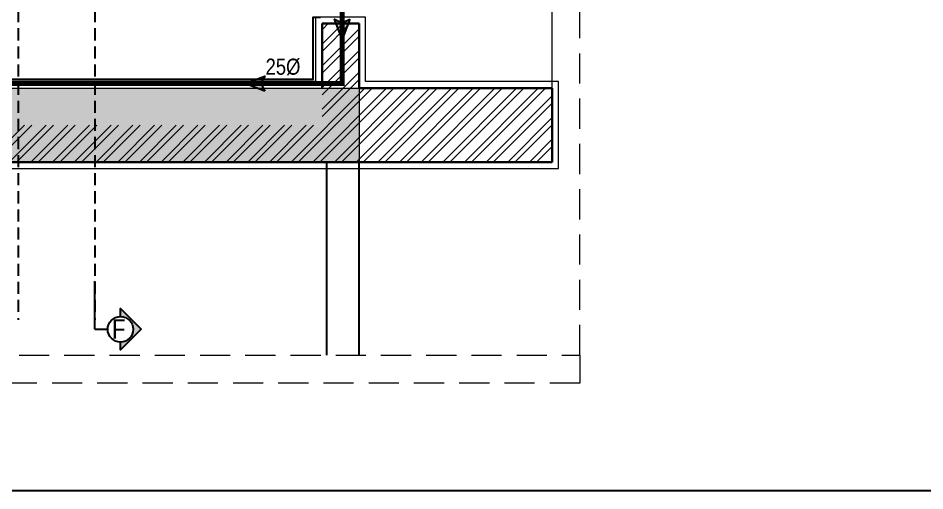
# Model space of a CAD drawing. Header units: inches. Extents: x 853900 to 962947, y 469960 to 560972.
# Drawn here: x 932219 to 935037, y 470812 to 472281 of the extents above; entities that cross this region are included whole.
import ezdxf
from ezdxf.enums import TextEntityAlignment as Align

# ---------------------------------------------------------------- set-up
doc = ezdxf.new("R2010")
doc.units = ezdxf.units.IN
doc.header["$LTSCALE"] = 750
for name, pattern in [('CENTER', [2, 1.25, -0.25, 0.25, -0.25]), ('DASHED2', [0.375, 0.25, -0.125]), ('HIDDEN', [0.375, 0.25, -0.125])]:
    doc.linetypes.add(name, pattern=pattern)
doc.layers.get('0').update_dxf_attribs({"color": 8})
doc.layers.get('Defpoints').update_dxf_attribs({"color": 8})
for name, color, linetype, lineweight in [('a-Hatch-Wall-HM', 253, 'Continuous', 9), ('COLUMN', 8, 'Continuous', 13), ('ELE-04-MSA', 8, 'Continuous', 15), ('g-cen-sym', 8, 'Continuous', 25), ('PLASTER', 8, 'Continuous', 9), ('SECTION LINE', 8, 'CENTER', 9), ('SHEET', 8, 'Continuous', 13), ('WALL-MSA', 8, 'Continuous', 30)]:
    doc.layers.add(name, color=color, linetype=linetype, lineweight=lineweight)
for name, color, linetype in [('ELE-02-MSA', 8, 'Continuous'), ('P_DOMESTIC GRAVITY PIPE', 3, 'Continuous'), ('R.C.C HATCH-MSA', 253, 'Continuous'), ('TILE SECTION', 8, 'Continuous')]:
    doc.layers.add(name, color=color, linetype=linetype)
doc.styles.add('PLUMBING TEXT', font='ARIALN.TTF')
doc.styles.add('SWINS', font='swissc.ttf')

# ---------------------------------------------------------------- blocks, each defined once
blk = doc.blocks.new('sec')
at = {"layer": 'g-cen-sym'}
h = blk.add_hatch(color=256, dxfattribs=at)
h.paths.add_polyline_path([(2.73e-14, 537.5273218287452), (-107.956475941309, 429.5708458874361), (-107.956475941309, 399.1607016395453, -0.2062306983916904), (2.730000000001706e-14, 445.6665243379758, -0.4142135623730596), (148.5555081145527, 297.1110162260618), (240.4163056053222, 297.1110162260618)])
h.paths.add_polyline_path([(-107.956475941309, 399.1607016395454), (-107.956475941309, 429.5708458874361), (-138.1869732997017, 399.3403485290693), (-138.1869732997017, 351.6371512499004, -0.09565303018648871)])
h.paths.add_polyline_path([(-138.1869732997017, 399.3403485290693), (-168.4174706606815, 369.1098511680636), (-168.4174706606815, 297.1110162260618), (-148.5555081119139, 297.1110162260618, -0.09423427136048851), (-138.1869732997017, 351.6371512499004)])
h.paths.add_polyline_path([(-168.4174706580426, 369.1098511680636), (-204.6941080129084, 332.8332138158367), (-204.6941080129084, 297.1110162260618), (-168.4174706606815, 297.1110162260618)])
h.paths.add_polyline_path([(-204.6941080129084, 332.8332138158367), (-240.4163056027092, 297.1110162260618), (-204.6941080129084, 297.1110162260618)])
for q in [(2.73e-14, 148.5555081130354), (-561.6378324203346, 0)]:
    blk.add_line((0, 0), q, dxfattribs=at)
blk.add_lwpolyline([(-148.5555081119139, 297.1110162260618), (-240.4163056027092, 297.1110162260618), (2.73e-14, 537.5273218287452), (240.4163056053222, 297.1110162260618), (148.5555081145527, 297.1110162260618)], dxfattribs=at)
blk.add_circle((2.73e-14, 297.1110162260618), 148.5555081130354, dxfattribs=at)
blk = doc.blocks.new('ARR')
at = {"ltscale": 0.025}
h = blk.add_hatch(color=256, dxfattribs=at)
edge = h.paths.add_edge_path()
edge.add_line((248.5438484465703, 93.94263017456979), (-2.328306436538696e-08, -1.164153218269348e-08))
edge.add_line((0, 0), (248.5438484698534, -93.94263018621132))
edge.add_line((248.5438484465703, -93.94263019785285), (199.9999999767169, -1.164153218269348e-08))
edge.add_line((200, 0), (248.5438484698534, 93.94263018621132))
at = {"color": 7, "linetype": 'Continuous', "ltscale": 0.025}
blk.add_lwpolyline([(248.5438484465703, 93.94263017456979), (0, 0), (248.5438484465703, -93.94263019785285), (200, 0)], close=True, dxfattribs=at)

msp = doc.modelspace()

# ---------------------------------------------------------------- hatches: boundary and pattern name
at = {"layer": 'a-Hatch-Wall-HM'}
h = msp.add_hatch(dxfattribs=at)
h.set_pattern_fill('ANSI32', color=256, scale=5)
h.set_pattern_definition([(45, (17259.33578649792, -44913.84151532513), (-33.67596045400933, 33.67596045400933), []), (45, (17281.78643649793, -44913.84151532513), (-33.67596045400933, 33.67596045400933), [])])
h.paths.add_polyline_path([(933878.6818999669, 472063.723450258), (933878.6818999669, 471833.723450258), (928592.381900098, 471833.723450258), (928592.381900098, 471759.7234502277), (928362.3819001282, 471759.7234502277), (928362.3819001282, 472633.723450258), (928477.3819000144, 472633.723450258), (928477.3819000144, 471948.723450258), (933163.6818998479, 471948.723450258), (933163.6818998479, 472263.7234502205), (933278.6818999618, 472263.7234502258), (933278.6818999618, 472063.723450198)])
at = {"layer": 'R.C.C HATCH-MSA'}
h = msp.add_hatch(color=256, dxfattribs=at)
h.dxf.hatch_style = 1
h.paths.add_polyline_path([(933278.6818997432, 472063.7234502162), (933278.6818997432, 471833.7234502148), (931683.2818997577, 471833.7234502148), (931683.2818997577, 472063.7234502162)])
h.paths.add_polyline_path([(928362.3819000181, 474311.6234501895), (928362.3819000181, 474081.6234501881), (929562.3819000171, 474081.6234501881), (929562.3819000171, 474311.6234501895)])

# ---------------------------------------------------------------- linework, layer by layer
at = {"layer": 'COLUMN'}
msp.add_lwpolyline([(933278.6818997432, 472063.7234502162), (933278.6818997432, 471833.7234502148), (931683.2818997577, 471833.7234502148), (931683.2818997577, 472063.7234502162)], close=True, dxfattribs=at)
at = {"layer": 'Defpoints', "color": 14}
msp.add_lwpolyline([(942287.3819001282, 470812.2796530619), (927787.3819001282, 470812.2796530619), (927787.3819001282, 482672.2796530619), (942287.3819001282, 482672.2796530619)], close=True, dxfattribs=at)
at = {"layer": 'ELE-02-MSA'}
for p, q in [((933178.6818999846, 471233.7924452609), (933178.6818999692, 471833.723450203)), ((933278.6818999846, 471233.7924452609), (933278.6818999692, 471833.723450206))]:
    msp.add_line(p, q, dxfattribs=at)
at = {"layer": 'ELE-04-MSA'}
msp.add_line((933878.6818999553, 472063.723450258), (933878.6818997508, 474081.6234502406), dxfattribs=at)
at = {"layer": 'g-cen-sym', "linetype": 'DASHED2', "ltscale": 0.2}
for p, q in [((932218.833313769, 474555.4579835801, 3.474932239242833e-07), (932218.833313769, 471343.8155891946, 3.474932239242833e-07)), ((932457.6957311884, 474555.4579835801, 3.474932239242833e-07), (932457.6957311884, 471343.8155891946, 3.474932239242833e-07))]:
    msp.add_line(p, q, dxfattribs=at)
at = {"layer": 'P_DOMESTIC GRAVITY PIPE', "const_width": 15}
msp.add_lwpolyline([(933226.0817409137, 473886.0227689745), (933226.0817409137, 472077.5529257572), (931670.9872605719, 472077.5529257572), (931670.9872605719, 471921.3141534)], dxfattribs=at)
at = {"layer": 'PLASTER'}
msp.add_lwpolyline([(928497.3819001282, 471968.723450258), (928497.3819001282, 472653.723450258), (928342.3819001282, 472653.723450258), (928342.3819001282, 471739.7234502277), (928612.381900098, 471739.7234502277), (928612.381900098, 471813.723450258), (931683.2818997577, 471813.723450258), (933278.6818997432, 471813.7234502148), (933898.6818999669, 471813.7234502594), (933898.6818999669, 472083.7234502599), (933298.6818999618, 472083.7234502), (933298.6818999618, 472283.7234502269), (933143.6818999618, 472283.7234502194), (933143.6818999618, 472083.7234502162), (931663.2818997577, 472083.7234502162), (931663.2818997577, 471968.723450258)], close=True, dxfattribs=at)
at = {"layer": 'SHEET', "linetype": 'HIDDEN', "ltscale": 0.5}
for points in [[(927862.3819001282, 471233.7924452609), (933964.853331757, 471233.7924452609), (933964.853331757, 474681.6234501881), (927862.3819001282, 474681.6234501881)], [(927862.3819001282, 471233.7924452609), (933964.853331757, 471233.7924452611), (933964.853331757, 471147.3167809789), (927862.3819001282, 471147.3167809786)]]:
    msp.add_lwpolyline(points, close=True, dxfattribs=at)
at = {"layer": 'TILE SECTION'}
msp.add_lwpolyline([(928497.3819001269, 472626.723450258), (928505.3819001269, 472626.723450258), (928505.3819001282, 471976.723450258), (931655.2818997577, 471976.723450258), (931655.2818997577, 472091.7234502162), (933135.6818999613, 472091.7234502162), (933135.6818999613, 472283.7234502191), (933158.6469209357, 472283.7234502194)], dxfattribs=at)
at = {"layer": 'WALL-MSA'}
for p, q in [((933278.6818999618, 472263.7234502258), (933163.6818998479, 472263.7234502205, -1.170125494961584e-07)), ((933163.6818998479, 472263.7234502205, -1.170125494978931e-07), (933163.6818998479, 472063.7234502162, -1.170125494978931e-07)), ((933278.6818999618, 472263.7234502258), (933278.6818999618, 472063.723450198)), ((933878.6818999669, 472063.723450258), (933278.6818999618, 472063.723450198)), ((933878.6818999669, 471833.723450258), (933878.6818999669, 472063.723450258)), ((928592.381900098, 471833.723450258), (933878.6818999669, 471833.723450258))]:
    msp.add_line(p, q, dxfattribs=at)

# ---------------------------------------------------------------- block references
at = {"layer": 'P_DOMESTIC GRAVITY PIPE', "xscale": -0.25, "yscale": 0.25, "zscale": 0.25}
for p, rotation in [((933226.0817409137, 472215.7341450605), 270), ((932923.2255810706, 472077.5529257572), 180)]:
    msp.add_blockref('ARR', p, dxfattribs=dict(at, rotation=rotation))
at = {"layer": 'SECTION LINE', "linetype": 'DASHED2', "ltscale": 200, "xscale": 0.2666666667908429, "yscale": 0.2666666667908429, "zscale": 0.2666666667908429, "rotation": 270}
msp.add_blockref('sec', (932457.7213195146, 471314.2318834972, 3.474932239242833e-07), dxfattribs=at)

# ---------------------------------------------------------------- texts
at = {"layer": 'g-cen-sym', "linetype": 'DASHED2', "ltscale": 200, "style": 'SWINS'}
msp.add_text('F', height=60.00000000000001, dxfattribs=at).set_placement((932531.608011544, 471315.0959339955, 4.597817144711308e-06), align=Align.MIDDLE_CENTER)
at = {"layer": 'P_DOMESTIC GRAVITY PIPE', "style": 'PLUMBING TEXT'}
msp.add_text('25%%C', height=50, dxfattribs=at).set_placement((932987.9789472991, 472105.0479302009, -7.779978142582942e-05))

doc.saveas('drawing.dxf')
